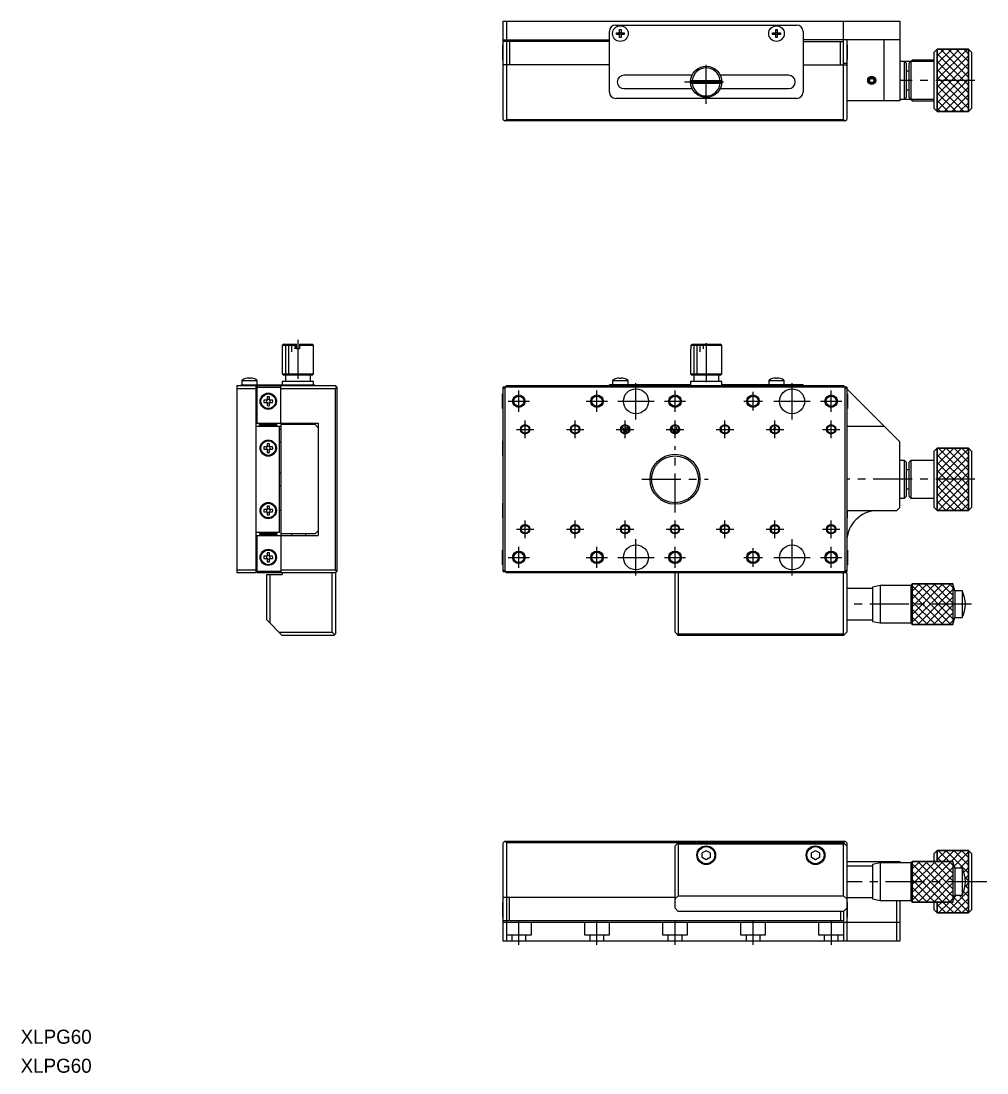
# Model space of a CAD drawing. Extents: x -247 to 376, y 46 to 383.
# Drawn here: x -247.2 to 62.2, y 45.9 to 382.8 of the extents above; entities that cross this region are included whole.
import ezdxf

# ---------------------------------------------------------------- set-up
doc = ezdxf.new("R2010")
doc.units = 0
doc.header["$LTSCALE"] = 10
doc.linetypes.add('CENTER', pattern=[2, 1.25, -0.25, 0.25, -0.25])
doc.linetypes.add('DASHED', pattern=[3.5, 2, -1.5])
doc.layers.get('0').update_dxf_attribs({"linetype": 'CONTINUOUS'})
doc.layers.add('CENTER', color=1, linetype='CENTER')
doc.styles.get("Standard").update_dxf_attribs({"font": 'FGP教科書体NT-M'})

msp = doc.modelspace()

# ---------------------------------------------------------------- linework, layer by layer
at = {"color": 7, "linetype": 'CONTINUOUS'}
for p, q in [((-92.738873, 382.784226), (34.261127, 382.784226)), ((-92.738873, 351.284226), (-92.738873, 382.784226)), ((-91.738873, 382.784226), (-91.738873, 351.284226)), ((-56.738873, 381.484226), (1.261127, 381.484226)), ((16.261127, 351.284226), (16.261127, 382.784226)), ((34.261127, 382.784226), (34.261127, 357.284226)), ((-58.738873, 359.984226), (-58.738873, 379.484226)), ((-56.497462, 379.044226), (-55.498873, 379.044226)), ((-56.497462, 378.524226), (-56.497462, 379.044226)), ((-55.498873, 378.524226), (-56.497462, 378.524226)), ((-55.540248, 378.524226), (-55.540248, 379.044226)), ((-55.498873, 380.042815), (-54.978873, 380.042815)), ((-55.498873, 379.044226), (-55.498873, 380.042815)), ((-55.498873, 379.085601), (-54.978873, 379.085601)), ((-55.498873, 377.525636), (-55.498873, 378.524226)), ((-54.978873, 378.482851), (-55.498873, 378.482851)), ((-54.978873, 377.525636), (-55.498873, 377.525636)), ((-54.978873, 380.042815), (-54.978873, 379.044226)), ((-54.978873, 379.044226), (-53.980283, 379.044226)), ((-54.978873, 378.524226), (-54.978873, 377.525636)), ((-53.980283, 378.524226), (-54.978873, 378.524226)), ((-54.937498, 379.044226), (-54.937498, 378.524226)), ((-53.980283, 379.044226), (-53.980283, 378.524226)), ((-6.497462, 379.044226), (-5.498873, 379.044226)), ((-6.497462, 378.524226), (-6.497462, 379.044226)), ((-5.498873, 378.524226), (-6.497462, 378.524226)), ((-5.540248, 378.524226), (-5.540248, 379.044226)), ((-5.498873, 380.042815), (-4.978873, 380.042815)), ((-5.498873, 379.044226), (-5.498873, 380.042815)), ((-5.498873, 379.085601), (-4.978873, 379.085601)), ((-5.498873, 377.525636), (-5.498873, 378.524226)), ((-4.978873, 378.482851), (-5.498873, 378.482851)), ((-4.978873, 377.525636), (-5.498873, 377.525636)), ((-4.978873, 380.042815), (-4.978873, 379.044226)), ((-4.978873, 379.044226), (-3.980283, 379.044226)), ((-4.978873, 378.524226), (-4.978873, 377.525636)), ((-3.980283, 378.524226), (-4.978873, 378.524226)), ((-4.937498, 379.044226), (-4.937498, 378.524226)), ((-3.980283, 379.044226), (-3.980283, 378.524226)), ((3.261127, 379.484226), (3.261127, 359.984226)), ((-92.938873, 375.134219), (-92.938873, 370.434219)), ((-92.738873, 375.134219), (-92.938873, 375.134219)), ((-92.738873, 376.784226), (-58.738873, 376.784226)), ((-58.738873, 376.284226), (-92.738873, 376.284226)), ((-90.738873, 376.284226), (-90.738873, 368.784226)), ((34.261127, 376.784226), (3.261127, 376.784226)), ((3.261127, 376.284226), (16.261127, 376.284226)), ((15.261127, 368.784226), (15.261127, 376.284226)), ((17.261127, 376.784226), (17.261127, 351.284226)), ((17.461127, 375.134219), (17.261127, 375.134219)), ((17.461127, 370.434219), (17.461127, 375.134219)), ((29.261127, 357.284226), (29.261127, 376.784226)), ((46.261127, 373.784226), (45.261127, 372.784226)), ((45.261127, 354.784226), (45.261127, 372.784226)), ((46.261127, 373.784226), (46.261127, 353.784226)), ((56.261127, 373.784226), (46.261127, 373.784226)), ((56.261127, 353.784226), (56.261127, 373.784226)), ((57.261127, 372.784226), (56.261127, 373.784226)), ((57.261127, 372.784226), (57.261127, 354.784226)), ((-92.938873, 370.434219), (-92.738873, 370.434219)), ((-58.738873, 368.784226), (-92.738873, 368.784226)), ((3.261127, 368.784226), (17.261127, 368.784226)), ((16.261127, 369.284226), (17.261127, 369.284226)), ((17.261127, 370.434219), (17.461127, 370.434219)), ((45.261127, 369.784226), (34.261127, 369.784226)), ((35.761127, 357.784226), (35.761127, 369.784226)), ((36.261127, 369.284226), (35.761127, 369.784226)), ((36.261127, 369.284226), (36.261127, 358.284226)), ((38.26113, 370.284228), (37.261127, 369.284226)), ((37.261127, 358.284226), (37.261127, 369.284226)), ((37.761127, 369.784226), (37.761127, 357.784226)), ((45.261127, 370.284225), (38.261133, 370.284225)), ((38.261133, 370.284225), (38.261133, 369.784226)), ((-32.253017, 365.434226), (-54.088873, 365.434226)), ((-1.388873, 365.434226), (-23.224728, 365.434226)), ((24.510572, 363.784226), (24.88585, 364.434226)), ((24.88585, 364.434226), (25.636405, 364.434226)), ((25.636405, 364.434226), (26.011683, 363.784226)), ((37.261127, 366.784226), (36.261127, 366.784226)), ((-54.088873, 361.134226), (-32.253017, 361.134226)), ((-32.71381, 363.784226), (-22.763935, 363.784226)), ((-22.763935, 362.784226), (-32.71381, 362.784226)), ((-23.224728, 361.134226), (-1.388873, 361.134226)), ((24.88585, 363.134226), (24.510572, 363.784226)), ((25.636405, 363.134226), (24.88585, 363.134226)), ((26.011683, 363.784226), (25.636405, 363.134226)), ((36.261127, 360.784226), (37.261127, 360.784226)), ((1.261127, 357.984226), (-56.738873, 357.984226)), ((34.261127, 357.284226), (17.261127, 357.284226)), ((34.261127, 357.784226), (45.261127, 357.784226)), ((35.761127, 357.784226), (36.261127, 358.284226)), ((37.261127, 358.284226), (38.261129, 357.284224)), ((38.261133, 357.784226), (38.261133, 357.284227)), ((38.261133, 357.284227), (45.261127, 357.284227)), ((45.261127, 354.784226), (46.261127, 353.784226)), ((46.261127, 353.784226), (56.261127, 353.784226)), ((56.261127, 353.784226), (57.261127, 354.784226)), ((-92.738873, 351.284226), (-92.238873, 350.784226)), ((-92.238873, 350.784226), (-91.738873, 351.284226)), ((16.761127, 350.784226), (-92.238873, 350.784226)), ((-91.738873, 351.284226), (16.261127, 351.284226)), ((16.261127, 351.284226), (16.761127, 350.784226)), ((16.761127, 350.784226), (17.261127, 351.284226)), ((-163.001193, 279.329742), (-163.501193, 278.829742)), ((-159.001193, 278.829742), (-163.501193, 278.829742)), ((-163.501193, 278.829742), (-163.501193, 269.829742)), ((-163.001193, 279.329742), (-159.001193, 279.329742)), ((-159.001193, 277.829742), (-159.001193, 279.329742)), ((-158.001193, 277.829742), (-159.001193, 277.829742)), ((-158.001193, 279.329742), (-154.001193, 279.329742)), ((-158.001193, 279.329742), (-158.001193, 277.829742)), ((-153.501193, 278.829742), (-158.001193, 278.829742)), ((-153.501193, 278.829742), (-154.001193, 279.329742)), ((-153.501193, 269.829742), (-153.501193, 278.829742)), ((-32.71381, 277.829742), (-32.738873, 277.829742)), ((-32.738873, 277.829742), (-32.738873, 269.829742)), ((-32.211009, 279.329742), (-32.71381, 278.829742)), ((-32.71381, 278.829742), (-32.71381, 277.829742)), ((-22.763935, 278.829742), (-32.71381, 278.829742)), ((-32.211009, 279.329742), (-23.266737, 279.329742)), ((-22.763935, 278.829742), (-23.266737, 279.329742)), ((-22.763935, 277.829742), (-22.763935, 278.829742)), ((-22.738873, 277.829742), (-22.763935, 277.829742)), ((-22.738873, 269.829742), (-22.738873, 277.829742)), ((-163.501193, 269.829742), (-153.501193, 269.829742)), ((-163.501193, 269.829742), (-163.001193, 269.329742)), ((-154.001193, 269.329742), (-153.501193, 269.829742)), ((-32.738873, 269.829742), (-22.738873, 269.829742)), ((-32.738873, 269.829742), (-32.238873, 269.329742)), ((-23.238873, 269.329742), (-22.738873, 269.829742)), ((-176.701193, 266.029742), (-176.701193, 266.329742)), ((-176.701193, 266.329742), (-153.201193, 266.329742)), ((-176.501193, 267.7214), (-176.501193, 266.329742)), ((-176.501193, 267.7214), (-171.501193, 267.7214)), ((-175.259782, 268.292323), (-175.263126, 268.299178)), ((-174.261193, 268.292323), (-174.261193, 268.464695)), ((-173.741193, 268.292323), (-174.261193, 268.292323)), ((-173.741193, 268.464695), (-173.741193, 268.292323)), ((-172.73926, 268.299178), (-172.742603, 268.292323)), ((-171.501193, 266.329742), (-171.501193, 267.7214)), ((-163.501193, 267.329742), (-163.501193, 266.329742)), ((-153.501193, 267.329742), (-163.501193, 267.329742)), ((-154.001193, 269.329742), (-163.001193, 269.329742)), ((-162.501193, 269.329742), (-162.501193, 267.329742)), ((-154.501193, 267.329742), (-154.501193, 269.329742)), ((-153.501193, 266.329742), (-153.501193, 267.329742)), ((-153.201193, 266.329742), (-153.201193, 266.029742)), ((-58.738873, 266.029742), (-58.738873, 266.329742)), ((-32.738873, 266.329742), (-58.738873, 266.329742)), ((-57.738873, 267.7214), (-52.738873, 267.7214)), ((-57.738873, 267.7214), (-57.738873, 266.329742)), ((-56.497462, 268.292323), (-56.500806, 268.299178)), ((-55.498873, 268.292323), (-55.498873, 268.464695)), ((-54.978873, 268.292323), (-55.498873, 268.292323)), ((-54.978873, 268.464695), (-54.978873, 268.292323)), ((-53.97694, 268.299178), (-53.980283, 268.292323)), ((-52.738873, 266.329742), (-52.738873, 267.7214)), ((-22.738873, 267.329742), (-32.738873, 267.329742)), ((-32.738873, 267.329742), (-32.738873, 266.329742)), ((-23.238873, 269.329742), (-32.238873, 269.329742)), ((-31.738873, 269.329742), (-31.738873, 267.329742)), ((-23.738873, 267.329742), (-23.738873, 269.329742)), ((-22.738873, 266.329742), (-22.738873, 267.329742)), ((3.261127, 266.329742), (-22.738873, 266.329742)), ((-7.738873, 267.7214), (-2.738873, 267.7214)), ((-7.738873, 267.7214), (-7.738873, 266.329742)), ((-6.497462, 268.292323), (-6.500806, 268.299178)), ((-5.498873, 268.292323), (-5.498873, 268.464695)), ((-4.978873, 268.292323), (-5.498873, 268.292323)), ((-4.978873, 268.464695), (-4.978873, 268.292323)), ((-3.97694, 268.299178), (-3.980283, 268.292323)), ((-2.738873, 266.329742), (-2.738873, 267.7214)), ((3.261127, 266.329742), (3.261127, 266.029742)), ((-178.001193, 206.029742), (-178.001193, 266.029742)), ((-178.001193, 266.029742), (-146.501193, 266.029742)), ((-172.001193, 265.029742), (-178.001193, 265.029742)), ((-172.001193, 266.029742), (-172.001193, 206.029742)), ((-172.001193, 265.529742), (-164.001193, 265.529742)), ((-171.501193, 254.029742), (-171.501193, 266.029742)), ((-164.001193, 254.029742), (-164.001193, 266.029742)), ((-146.501193, 265.029742), (-164.001193, 265.029742)), ((-146.001193, 265.529742), (-146.501193, 266.029742)), ((-146.501193, 265.029742), (-146.001193, 265.529742)), ((-146.501193, 207.029742), (-146.501193, 265.029742)), ((-146.001193, 265.529742), (-146.001193, 206.529742)), ((-92.738873, 263.379742), (-92.938873, 263.379742)), ((-92.938873, 258.679742), (-92.938873, 263.379742)), ((-92.738873, 265.029742), (-91.738873, 266.029742)), ((-92.738873, 206.529742), (-92.738873, 265.529742)), ((17.261127, 265.529742), (-92.738873, 265.529742)), ((-92.238873, 265.529742), (-92.238873, 206.529742)), ((-91.738873, 266.029742), (16.261127, 266.029742)), ((34.261127, 248.029742), (16.261127, 266.029742)), ((16.761127, 206.529742), (16.761127, 265.529742)), ((17.261127, 265.529742), (17.261127, 206.529742)), ((17.461127, 263.379742), (17.261127, 263.379742)), ((17.461127, 263.379742), (17.461127, 258.679742)), ((-168.371186, 261.399742), (-169.403184, 261.399742)), ((-169.403184, 260.659742), (-168.371186, 260.659742)), ((-168.371186, 262.431741), (-168.371186, 261.399742)), ((-168.371186, 260.659742), (-168.371186, 259.627744)), ((-167.631186, 261.399742), (-167.631186, 262.431741)), ((-166.599187, 261.399742), (-167.631186, 261.399742)), ((-167.631186, 260.659742), (-166.599187, 260.659742)), ((-167.631186, 259.627744), (-167.631186, 260.659742)), ((-92.938873, 258.679742), (-92.738873, 258.679742)), ((17.261127, 258.679742), (17.461127, 258.679742)), ((-172.001193, 254.029742), (-152.001193, 254.029742)), ((-172.001193, 253.029742), (-164.001193, 253.029742)), ((-170.801193, 253.379742), (-170.801193, 253.679742)), ((-170.801193, 253.679742), (-165.201193, 253.679742)), ((-170.801193, 253.379742), (-165.201193, 253.379742)), ((-168.915406, 254.029742), (-169.23863, 253.706519)), ((-169.23863, 253.352966), (-168.915406, 253.029742)), ((-169.194696, 253.379742), (-168.844696, 253.029742)), ((-166.80769, 253.679742), (-167.15769, 254.029742)), ((-166.763756, 253.706519), (-167.086979, 254.029742)), ((-167.086979, 253.029742), (-166.763756, 253.352966)), ((-165.201193, 253.379742), (-165.201193, 253.679742)), ((-164.501193, 253.029742), (-164.501193, 219.029742)), ((-153.001193, 253.529742), (-164.001193, 253.529742)), ((-164.001193, 253.529742), (-164.001193, 206.029742)), ((-152.001193, 252.529742), (-153.001193, 253.529742)), ((-152.001193, 254.029742), (-152.001193, 218.029742)), ((17.261127, 253.029742), (29.261127, 253.029742)), ((-164.001193, 252.029742), (-164.501193, 252.029742)), ((-54.980718, 252.0908), (-54.988178, 252.056898)), ((-54.949265, 252.213782), (-54.980718, 252.0908)), ((-54.904193, 252.333939), (-54.949265, 252.213782)), ((-54.846087, 252.431921), (-54.904193, 252.333939)), ((-54.755986, 252.523054), (-54.846087, 252.431921)), ((-54.658534, 252.571986), (-54.755986, 252.523054)), ((-54.549395, 252.578941), (-54.658534, 252.571986)), ((-54.44831, 252.54538), (-54.549395, 252.578941)), ((-54.365985, 252.4868), (-54.44831, 252.54538)), ((-54.30209, 252.40794), (-54.365985, 252.4868)), ((-54.24792, 252.295819), (-54.30209, 252.40794)), ((-53.53682, 252.421953), (-53.585117, 252.329969)), ((-53.465151, 252.504575), (-53.53682, 252.421953)), ((-53.375046, 252.561482), (-53.465151, 252.504575)), ((-53.447565, 252.034533), (-53.295788, 250.861329)), ((-53.270323, 252.582668), (-53.375046, 252.561482)), ((-53.171225, 252.564253), (-53.270323, 252.582668)), ((-53.071899, 252.509291), (-53.171225, 252.564253)), ((-53.000981, 252.435989), (-53.071899, 252.509291)), ((-52.944516, 252.335632), (-53.000981, 252.435989)), ((-38.909997, 252.020968), (-38.847583, 251.453296)), ((-38.781921, 252.581166), (-38.874187, 252.552527)), ((-38.66431, 252.568306), (-38.781921, 252.581166)), ((-38.566987, 252.517956), (-38.66431, 252.568306)), ((-38.478319, 252.428322), (-38.566987, 252.517956)), ((-38.426411, 252.340186), (-38.478319, 252.428322)), ((-37.709648, 252.397545), (-37.771234, 252.270027)), ((-37.641614, 252.483557), (-37.709648, 252.397545)), ((-37.544661, 252.55408), (-37.641614, 252.483557)), ((-37.60081, 252.045853), (-37.455262, 250.812856)), ((-37.427923, 252.581965), (-37.544661, 252.55408)), ((-37.324826, 252.562113), (-37.427923, 252.581965)), ((-37.235201, 252.511872), (-37.324826, 252.562113)), ((-37.162377, 252.437473), (-37.235201, 252.511872)), ((-37.106146, 252.339038), (-37.162377, 252.437473)), ((-6.056862, 252.287587), (-6.057334, 252.276597)), ((-6.057334, 252.276597), (-6.057319, 252.265736)), ((-6.057319, 252.265736), (-6.056821, 252.255016)), ((-6.0559, 252.29869), (-6.056862, 252.287587)), ((-6.056821, 252.255016), (-6.055846, 252.24445)), ((-6.054445, 252.309893), (-6.0559, 252.29869)), ((-6.052495, 252.321179), (-6.054445, 252.309893)), ((-6.050047, 252.332533), (-6.052495, 252.321179)), ((-6.04664, 252.345569), (-6.050047, 252.332533)), ((-6.04258, 252.358642), (-6.04664, 252.345569)), ((-6.037869, 252.371723), (-6.04258, 252.358642)), ((-6.032508, 252.384781), (-6.037869, 252.371723)), ((-6.026499, 252.397782), (-6.032508, 252.384781)), ((-6.019846, 252.410694), (-6.026499, 252.397782)), ((-6.012554, 252.423478), (-6.019846, 252.410694)), ((-6.004628, 252.436096), (-6.012554, 252.423478)), ((-5.996077, 252.448508), (-6.004628, 252.436096)), ((-5.986908, 252.460672), (-5.996077, 252.448508)), ((-5.977132, 252.472544), (-5.986908, 252.460672)), ((-5.96676, 252.484075), (-5.977132, 252.472544)), ((-5.955806, 252.495219), (-5.96676, 252.484075)), ((-5.944283, 252.505923), (-5.955806, 252.495219)), ((-5.933746, 252.514888), (-5.944283, 252.505923)), ((-5.922799, 252.523439), (-5.933746, 252.514888)), ((-5.911452, 252.531537), (-5.922799, 252.523439)), ((-5.899719, 252.539143), (-5.911452, 252.531537)), ((-5.887616, 252.546216), (-5.899719, 252.539143)), ((-5.875157, 252.552713), (-5.887616, 252.546216)), ((-5.862359, 252.55859), (-5.875157, 252.552713)), ((-5.84924, 252.5638), (-5.862359, 252.55859)), ((-5.838525, 252.567457), (-5.84924, 252.5638)), ((-5.827626, 252.570633), (-5.838525, 252.567457)), ((-5.816554, 252.573302), (-5.827626, 252.570633)), ((-5.80532, 252.575438), (-5.816554, 252.573302)), ((-5.793934, 252.577014), (-5.80532, 252.575438)), ((-5.782409, 252.578009), (-5.793934, 252.577014)), ((-5.770761, 252.578421), (-5.782409, 252.578009)), ((-5.759008, 252.578255), (-5.770761, 252.578421)), ((-5.747165, 252.577514), (-5.759008, 252.578255)), ((-5.735251, 252.576202), (-5.747165, 252.577514)), ((-5.723286, 252.574324), (-5.735251, 252.576202)), ((-5.711287, 252.571885), (-5.723286, 252.574324)), ((-5.699275, 252.568892), (-5.711287, 252.571885)), ((-5.687272, 252.565349), (-5.699275, 252.568892)), ((-5.675297, 252.561264), (-5.687272, 252.565349)), ((-5.660404, 252.555406), (-5.675297, 252.561264)), ((-5.645635, 252.548727), (-5.660404, 252.555406)), ((-5.631037, 252.541243), (-5.645635, 252.548727)), ((-5.616659, 252.532972), (-5.631037, 252.541243)), ((-5.604228, 252.525058), (-5.616659, 252.532972)), ((-5.59204, 252.516561), (-5.604228, 252.525058)), ((-5.580133, 252.507499), (-5.59204, 252.516561)), ((-5.568544, 252.497885), (-5.580133, 252.507499)), ((-5.557111, 252.487546), (-5.568544, 252.497885)), ((-5.546089, 252.47667), (-5.557111, 252.487546)), ((-5.535523, 252.465277), (-5.546089, 252.47667)), ((-5.525458, 252.453385), (-5.535523, 252.465277)), ((-5.515938, 252.441017), (-5.525458, 252.453385)), ((-5.507939, 252.429588), (-5.515938, 252.441017)), ((-5.500448, 252.417812), (-5.507939, 252.429588)), ((-5.4935, 252.405706), (-5.500448, 252.417812)), ((-5.487132, 252.393288), (-5.4935, 252.405706)), ((-5.481381, 252.380576), (-5.487132, 252.393288)), ((-5.477088, 252.369771), (-5.481381, 252.380576)), ((-5.473272, 252.358786), (-5.477088, 252.369771)), ((-5.469958, 252.347632), (-5.473272, 252.358786)), ((-5.467168, 252.336322), (-5.469958, 252.347632)), ((-5.464926, 252.324867), (-5.467168, 252.336322)), ((-5.463257, 252.313281), (-5.464926, 252.324867)), ((-168.371197, 246.399737), (-169.403196, 246.399737)), ((-168.371197, 247.431736), (-168.371197, 246.399737)), ((-167.631197, 246.399737), (-167.631197, 247.431736)), ((-166.599199, 246.399737), (-167.631197, 246.399737)), ((-164.501193, 248.029742), (-164.001193, 248.029742)), ((-92.938873, 248.379737), (-92.938873, 243.679737)), ((-92.738873, 248.379737), (-92.938873, 248.379737)), ((34.261127, 227.029742), (34.261127, 248.029742)), ((46.261127, 246.029742), (45.261127, 245.029742)), ((46.261127, 246.029742), (46.261127, 226.029742)), ((56.261127, 246.029742), (46.261127, 246.029742)), ((57.261127, 245.029742), (56.261127, 246.029742)), ((56.261127, 226.029742), (56.261127, 246.029742)), ((-169.403196, 245.659737), (-168.371197, 245.659737)), ((-168.371197, 245.659737), (-168.371197, 244.627739)), ((-167.631197, 244.627739), (-167.631197, 245.659737)), ((-167.631197, 245.659737), (-166.599199, 245.659737)), ((-92.938873, 243.679737), (-92.738873, 243.679737)), ((45.261127, 227.029742), (45.261127, 245.029742)), ((57.261127, 245.029742), (57.261127, 227.029742)), ((35.761127, 242.029742), (34.261127, 242.029742)), ((36.261127, 241.529742), (35.761127, 242.029742)), ((35.761127, 230.029742), (35.761127, 242.029742)), ((36.261127, 241.529742), (36.261127, 230.529742)), ((37.761127, 242.029742), (37.261127, 241.529742)), ((37.261127, 230.529742), (37.261127, 241.529742)), ((37.761127, 242.029742), (37.761127, 230.029742)), ((45.261127, 242.029742), (37.761127, 242.029742)), ((-164.001193, 238.029742), (-164.501193, 238.029742)), ((37.261127, 239.029742), (36.261127, 239.029742)), ((-164.501193, 234.029742), (-164.001193, 234.029742)), ((36.261127, 233.029742), (37.261127, 233.029742)), ((34.261127, 230.029742), (35.761127, 230.029742)), ((35.761127, 230.029742), (36.261127, 230.529742)), ((37.261127, 230.529742), (37.761127, 230.029742)), ((37.761127, 230.029742), (45.261127, 230.029742)), ((-168.371197, 226.399737), (-169.403196, 226.399737)), ((-168.371197, 227.431736), (-168.371197, 226.399737)), ((-167.631197, 226.399737), (-167.631197, 227.431736)), ((-166.599199, 226.399737), (-167.631197, 226.399737)), ((-164.001193, 226.029742), (-164.501193, 226.029742)), ((-92.938873, 228.379737), (-92.938873, 223.679737)), ((-92.738873, 228.379737), (-92.938873, 228.379737)), ((17.261127, 226.029742), (33.261127, 226.029742)), ((17.461127, 223.679747), (17.461127, 226.029742)), ((33.261127, 226.029742), (34.261127, 227.029742)), ((45.261127, 227.029742), (46.261127, 226.029742)), ((46.261127, 226.029742), (56.261127, 226.029742)), ((56.261127, 226.029742), (57.261127, 227.029742)), ((-169.403196, 225.659737), (-168.371197, 225.659737)), ((-168.371197, 225.659737), (-168.371197, 224.627739)), ((-167.631197, 224.627739), (-167.631197, 225.659737)), ((-167.631197, 225.659737), (-166.599199, 225.659737)), ((-92.938873, 223.679737), (-92.738873, 223.679737)), ((17.261127, 223.679747), (17.461127, 223.679747)), ((-164.501193, 219.029742), (-172.001193, 219.029742)), ((-168.915406, 219.029742), (-169.23863, 218.706519)), ((-169.194696, 218.679742), (-168.844696, 219.029742)), ((-166.763756, 218.706519), (-167.086979, 219.029742)), ((-153.001193, 218.529742), (-152.001193, 219.529742)), ((-172.001193, 218.029742), (-152.001193, 218.029742)), ((-171.501193, 206.029742), (-171.501193, 218.029742)), ((-170.801193, 218.679742), (-170.801193, 218.379742)), ((-170.801193, 218.679742), (-165.201193, 218.679742)), ((-170.801193, 218.379742), (-165.201193, 218.379742)), ((-169.23863, 218.352966), (-168.915406, 218.029742)), ((-166.80769, 218.379742), (-167.15769, 218.029742)), ((-167.086979, 218.029742), (-166.763756, 218.352966)), ((-165.201193, 218.679742), (-165.201193, 218.379742)), ((-153.001193, 218.529742), (-164.001193, 218.529742)), ((-160.501193, 218.529742), (-160.501193, 218.029742)), ((-156.001193, 218.029742), (-156.001193, 218.529742)), ((-168.371186, 212.431741), (-168.371186, 211.399742)), ((-167.631186, 211.399742), (-167.631186, 212.431741)), ((-92.738873, 213.379742), (-92.938873, 213.379742)), ((-92.938873, 208.679742), (-92.938873, 213.379742)), ((17.461127, 213.379742), (17.261127, 213.379742)), ((17.461127, 213.379742), (17.461127, 208.679742)), ((-168.371186, 211.399742), (-169.403184, 211.399742)), ((-169.403184, 210.659742), (-168.371186, 210.659742)), ((-168.371186, 210.659742), (-168.371186, 209.627744)), ((-166.599187, 211.399742), (-167.631186, 211.399742)), ((-167.631186, 210.659742), (-166.599187, 210.659742)), ((-167.631186, 209.627744), (-167.631186, 210.659742)), ((-178.001193, 207.029742), (-172.001193, 207.029742)), ((-172.001193, 206.029742), (-178.001193, 206.029742)), ((-164.001193, 206.529742), (-172.001193, 206.529742)), ((-146.501193, 206.029742), (-171.501193, 206.029742)), ((-168.501193, 191.029742), (-168.501193, 205.529742)), ((-168.501193, 205.529742), (-163.501193, 205.529742)), ((-167.501193, 205.529742), (-167.501193, 190.029742)), ((-164.001193, 207.029742), (-146.501193, 207.029742)), ((-163.501193, 206.029742), (-163.501193, 205.529742)), ((-147.501193, 187.029742), (-147.501193, 206.029742)), ((-146.001193, 206.529742), (-146.501193, 207.029742)), ((-146.501193, 206.029742), (-146.001193, 206.529742)), ((-146.501193, 206.029742), (-146.501193, 186.529742)), ((-92.938873, 208.679742), (-92.738873, 208.679742)), ((-91.738873, 206.029742), (-92.738873, 207.029742)), ((-92.738873, 206.529742), (17.261127, 206.529742)), ((17.261127, 206.029742), (-91.738873, 206.029742)), ((-37.738873, 187.029742), (-37.738873, 206.029742)), ((-36.738873, 206.029742), (-36.738873, 186.529742)), ((17.261127, 207.029742), (16.261127, 206.029742)), ((16.261127, 186.529742), (16.261127, 206.029742)), ((17.261127, 208.679742), (17.461127, 208.679742)), ((17.261127, 206.029742), (17.261127, 187.029742)), ((38.261133, 202.529741), (37.761131, 202.029738)), ((38.261133, 202.529741), (38.261133, 189.529743)), ((51.261134, 202.529741), (38.261133, 202.529741)), ((51.261134, 202.529741), (51.261134, 189.529743)), ((51.850622, 200.329742), (51.261134, 202.529741)), ((25.511127, 201.029742), (17.261127, 201.029742)), ((28.011126, 202.029738), (25.511127, 201.529739)), ((25.511127, 201.529739), (25.511127, 190.529745)), ((28.011126, 202.029738), (28.011126, 190.029746)), ((37.761131, 202.029738), (28.011126, 202.029738)), ((37.761131, 202.029738), (37.761131, 190.029746)), ((51.850622, 200.329742), (51.850622, 191.729742)), ((54.261133, 200.329742), (51.850622, 200.329742)), ((54.261133, 200.329742), (54.261133, 191.729742)), ((-168.501193, 191.029742), (-163.501193, 186.029742)), ((17.261127, 191.029742), (25.511127, 191.029742)), ((25.511127, 190.529745), (28.011126, 190.029746)), ((28.011126, 190.029746), (37.761131, 190.029746)), ((37.761131, 190.029746), (38.261133, 189.529743)), ((38.261133, 189.529743), (51.261134, 189.529743)), ((51.261134, 189.529743), (51.850622, 191.729742)), ((51.850622, 191.729742), (54.261133, 191.729742)), ((-164.501193, 187.029742), (-147.501193, 187.029742)), ((-147.001193, 186.029742), (-163.501193, 186.029742)), ((-147.501193, 187.029742), (-146.751193, 186.279742)), ((-147.001193, 186.029742), (-146.501193, 186.529742)), ((-37.738873, 187.029742), (-36.738873, 186.029742)), ((-36.988873, 186.279742), (-36.738873, 186.529742)), ((-36.738873, 186.529742), (16.261127, 186.529742)), ((16.261127, 186.029742), (-36.738873, 186.029742)), ((16.261127, 186.029742), (17.261127, 187.029742)), ((16.261127, 186.529742), (16.511127, 186.279742)), ((-92.238873, 120.162945), (-92.738873, 119.662945)), ((-92.738873, 88.162945), (-92.738873, 119.662945)), ((-91.738873, 119.662945), (-92.238873, 120.162945)), ((-92.238873, 120.162945), (16.761127, 120.162945)), ((-91.738873, 119.662945), (-91.738873, 88.162945)), ((16.261127, 119.662945), (-91.738873, 119.662945)), ((-37.738873, 118.662945), (-36.738873, 119.662945)), ((-37.738873, 98.662945), (-37.738873, 118.662945)), ((-36.988873, 119.412945), (-36.738873, 119.162945)), ((16.261127, 119.162945), (-36.738873, 119.162945)), ((-36.738873, 119.162945), (-36.738873, 102.662945)), ((16.761127, 120.162945), (16.261127, 119.662945)), ((16.261127, 119.662945), (17.261127, 118.662945)), ((16.261127, 119.162945), (16.511127, 119.412945)), ((16.261127, 102.662945), (16.261127, 119.162945)), ((17.261127, 119.662945), (16.761127, 120.162945)), ((17.261127, 119.662945), (17.261127, 88.162945)), ((-27.738873, 117.106321), (-28.988873, 116.384633)), ((-28.988873, 114.941258), (-28.988873, 116.384633)), ((-27.738873, 114.21957), (-28.988873, 114.941258)), ((-26.488873, 116.384633), (-27.738873, 117.106321)), ((-26.488873, 114.941258), (-27.738873, 114.21957)), ((-26.488873, 116.384633), (-26.488873, 114.941258)), ((7.261127, 117.106321), (6.011127, 116.384633)), ((6.011127, 114.941258), (6.011127, 116.384633)), ((7.261127, 114.21957), (6.011127, 114.941258)), ((8.511127, 116.384633), (7.261127, 117.106321)), ((8.511127, 114.941258), (7.261127, 114.21957)), ((8.511127, 116.384633), (8.511127, 114.941258)), ((46.261127, 117.162945), (45.261127, 116.162945)), ((45.261127, 113.662944), (45.261127, 116.162945)), ((46.261127, 117.162945), (46.261127, 113.662944)), ((56.261127, 117.162945), (46.261127, 117.162945)), ((56.261127, 97.162945), (56.261127, 117.162945)), ((57.261127, 116.162945), (56.261127, 117.162945)), ((57.261127, 116.162945), (57.261127, 98.162945)), ((17.261127, 113.662945), (34.261127, 113.662945)), ((25.511127, 112.162945), (17.261127, 112.162945)), ((28.011126, 113.162941), (25.511127, 112.662942)), ((25.511127, 112.662942), (25.511127, 101.662948)), ((28.011126, 113.162941), (28.011126, 101.162949)), ((37.761131, 113.162941), (28.011126, 113.162941)), ((33.261127, 113.162941), (33.261127, 113.662945)), ((34.261127, 113.662945), (34.261127, 113.162945)), ((38.261133, 113.662944), (37.761131, 113.162941)), ((37.761131, 113.162941), (37.761131, 101.162949)), ((38.261133, 113.662944), (38.261133, 100.662946)), ((51.261134, 113.662944), (38.261133, 113.662944)), ((51.261134, 113.662944), (51.261134, 100.662946)), ((51.850622, 111.462945), (51.261134, 113.662944)), ((51.850622, 111.462945), (51.850622, 102.862945)), ((54.261133, 111.462945), (51.850622, 111.462945)), ((54.261133, 111.462945), (54.261133, 102.862945)), ((-37.738873, 102.162945), (-92.738873, 102.162945)), ((-90.738873, 94.662945), (-90.738873, 102.162945)), ((-36.738873, 102.662945), (-37.738873, 101.662945)), ((-36.738873, 102.662945), (16.261127, 102.662945)), ((17.261127, 101.662945), (16.261127, 102.662945)), ((17.261127, 102.162945), (25.511127, 102.162945)), ((25.511127, 101.662948), (28.011126, 101.162949)), ((28.011126, 101.162949), (37.761131, 101.162949)), ((33.261127, 88.162945), (33.261127, 101.162949)), ((34.261127, 101.162945), (34.261127, 88.162945)), ((37.761131, 101.162949), (38.261133, 100.662946)), ((51.261134, 100.662946), (51.850622, 102.862945)), ((51.850622, 102.862945), (54.261133, 102.862945)), ((-92.938873, 100.512953), (-92.938873, 95.812953)), ((-92.738873, 100.512953), (-92.938873, 100.512953)), ((-36.738873, 97.662945), (-37.738873, 98.662945)), ((17.261127, 98.662945), (16.261127, 97.662945)), ((17.461127, 100.512953), (17.261127, 100.512953)), ((17.461127, 95.812953), (17.461127, 100.512953)), ((38.261133, 100.662946), (51.261134, 100.662946)), ((45.261127, 98.162945), (45.261127, 100.662946)), ((45.261127, 98.162945), (46.261127, 97.162945)), ((46.261127, 100.662946), (46.261127, 97.162945)), ((56.261127, 97.162945), (57.261127, 98.162945)), ((-92.938873, 95.812941), (-92.738873, 95.812941)), ((16.261127, 94.662945), (-92.738873, 94.662945)), ((16.261127, 97.662945), (-36.738873, 97.662945)), ((15.261127, 97.662945), (15.261127, 94.662945)), ((16.261127, 97.662945), (16.261127, 88.162945)), ((17.261127, 95.812941), (17.461127, 95.812941)), ((46.261127, 97.162945), (56.261127, 97.162945)), ((-92.738873, 94.162945), (34.261127, 94.162945)), ((34.261127, 88.162945), (-92.738873, 88.162945))]:
    msp.add_line(p, q, dxfattribs=at)
at = {"color": 3, "linetype": 'CONTINUOUS'}
for p, q in [((46.261127, 371.638029), (48.407325, 373.784226)), ((46.261127, 369.138029), (50.907325, 373.784226)), ((46.261127, 366.638029), (53.407325, 373.784226)), ((46.261127, 364.138029), (55.907325, 373.784226)), ((46.261127, 353.784226), (46.261127, 373.784226)), ((46.261127, 373.784226), (56.261127, 373.784226)), ((46.261127, 372.293519), (56.261127, 362.293519)), ((46.261127, 361.638029), (56.261127, 371.638029)), ((47.270421, 373.784226), (56.261127, 364.793519)), ((49.770421, 373.784226), (56.261127, 367.293519)), ((52.270421, 373.784226), (56.261127, 369.793519)), ((54.770421, 373.784226), (56.261127, 372.293519)), ((56.261127, 373.784226), (56.261127, 353.784226)), ((46.261127, 369.793519), (56.261127, 359.793519)), ((46.261127, 359.138029), (56.261127, 369.138029)), ((46.261127, 367.293519), (56.261127, 357.293519)), ((46.261127, 356.638029), (56.261127, 366.638029)), ((46.261127, 364.793519), (56.261127, 354.793519)), ((46.261127, 354.138029), (56.261127, 364.138029)), ((46.261127, 362.293519), (54.770421, 353.784226)), ((48.407325, 353.784226), (56.261127, 361.638029)), ((46.261127, 359.793519), (52.270421, 353.784226)), ((46.261127, 357.293519), (49.770421, 353.784226)), ((50.907325, 353.784226), (56.261127, 359.138029)), ((46.261127, 354.793519), (47.270421, 353.784226)), ((56.261127, 353.784226), (46.261127, 353.784226)), ((53.407325, 353.784226), (56.261127, 356.638029)), ((55.907325, 353.784226), (56.261127, 354.138029)), ((-162.501193, 278.829742), (-162.501193, 269.829742)), ((-161.501193, 278.829742), (-161.501193, 269.829742)), ((-160.501193, 278.829742), (-160.501193, 276.829742)), ((-159.501193, 278.829742), (-159.501193, 277.829742)), ((-31.738873, 278.829742), (-31.738873, 269.829742)), ((-30.738873, 278.829742), (-30.738873, 269.829742)), ((-29.738873, 278.829742), (-29.738873, 276.829742)), ((-28.738873, 278.829742), (-28.738873, 277.829742)), ((46.261127, 245.742512), (46.548357, 246.029742)), ((46.261127, 243.242512), (49.048357, 246.029742)), ((46.261127, 240.742512), (51.548357, 246.029742)), ((46.261127, 238.242512), (54.048357, 246.029742)), ((46.261127, 226.029742), (46.261127, 246.029742)), ((46.261127, 246.029742), (56.261127, 246.029742)), ((46.629388, 246.029742), (56.261127, 236.398003)), ((49.129388, 246.029742), (56.261127, 238.898003)), ((51.629388, 246.029742), (56.261127, 241.398003)), ((54.129388, 246.029742), (56.261127, 243.898003)), ((56.261127, 246.029742), (56.261127, 226.029742)), ((46.261127, 235.742512), (56.261127, 245.742512)), ((46.261127, 243.898003), (56.261127, 233.898003)), ((46.261127, 233.242512), (56.261127, 243.242512)), ((46.261127, 241.398003), (56.261127, 231.398003)), ((46.261127, 230.742512), (56.261127, 240.742512)), ((46.261127, 238.898003), (56.261127, 228.898003)), ((46.261127, 228.242512), (56.261127, 238.242512)), ((46.261127, 236.398003), (56.261127, 226.398003)), ((46.261127, 233.898003), (54.129388, 226.029742)), ((46.548357, 226.029742), (56.261127, 235.742512)), ((49.048357, 226.029742), (56.261127, 233.242512)), ((46.261127, 231.398003), (51.629388, 226.029742)), ((51.548357, 226.029742), (56.261127, 230.742512)), ((46.261127, 228.898003), (49.129388, 226.029742)), ((46.261127, 226.398003), (46.629388, 226.029742)), ((56.261127, 226.029742), (46.261127, 226.029742)), ((54.048357, 226.029742), (56.261127, 228.242512)), ((38.261133, 200.242518), (40.548356, 202.529741)), ((38.261133, 197.742518), (43.048356, 202.529741)), ((38.261133, 195.242518), (45.548356, 202.529741)), ((38.261133, 192.742518), (48.048356, 202.529741)), ((38.261133, 190.242518), (50.548356, 202.529741)), ((38.261133, 189.529743), (38.261133, 202.529741)), ((38.261133, 202.529741), (51.261134, 202.529741)), ((40.129389, 202.529741), (51.261134, 191.397996)), ((42.629389, 202.529741), (51.261134, 193.897996)), ((45.129389, 202.529741), (51.261134, 196.397996)), ((47.629389, 202.529741), (51.261134, 198.897996)), ((50.129389, 202.529741), (51.261134, 201.397996)), ((51.261134, 202.529741), (51.261134, 189.529743)), ((38.261133, 201.897997), (50.629387, 189.529743)), ((38.261133, 199.397997), (48.129387, 189.529743)), ((40.048358, 189.529743), (51.261134, 200.742519)), ((38.261133, 196.897997), (45.629387, 189.529743)), ((42.548358, 189.529743), (51.261134, 198.242519)), ((45.048358, 189.529743), (51.261134, 195.742519)), ((38.261133, 194.397997), (43.129387, 189.529743)), ((47.548358, 189.529743), (51.261134, 193.242519)), ((38.261133, 191.897997), (40.629387, 189.529743)), ((51.261134, 189.529743), (38.261133, 189.529743)), ((50.048358, 189.529743), (51.261134, 190.742519)), ((46.261127, 116.759309), (46.664763, 117.162945)), ((46.261127, 114.259309), (49.164763, 117.162945)), ((46.261127, 113.662944), (46.261127, 117.162945)), ((46.261127, 117.162945), (56.261127, 117.162945)), ((46.261127, 114.9148), (47.512983, 113.662944)), ((46.512982, 117.162945), (50.012983, 113.662944)), ((48.164762, 113.662944), (51.664763, 117.162945)), ((49.012982, 117.162945), (56.261127, 109.9148)), ((50.664762, 113.662944), (54.164763, 117.162945)), ((51.512982, 117.162945), (56.261127, 112.4148)), ((51.663418, 112.1616), (56.261127, 116.759309)), ((54.012982, 117.162945), (56.261127, 114.9148)), ((56.261127, 117.162945), (56.261127, 97.162945)), ((38.261133, 111.259315), (40.664762, 113.662944)), ((38.261133, 108.759315), (43.164762, 113.662944)), ((38.261133, 106.259315), (45.664762, 113.662944)), ((38.261133, 103.759315), (48.164762, 113.662944)), ((38.261133, 101.259315), (50.664762, 113.662944)), ((38.261133, 100.662946), (38.261133, 113.662944)), ((38.261133, 113.662944), (51.261134, 113.662944)), ((38.261133, 112.914794), (50.512981, 100.662946)), ((40.012983, 113.662944), (51.261134, 102.414793)), ((40.164764, 100.662946), (51.261134, 111.759316)), ((42.512983, 113.662944), (51.261134, 104.914793)), ((45.012983, 113.662944), (51.261134, 107.414793)), ((51.261134, 113.662944), (46.261127, 113.662944)), ((47.512983, 113.662944), (51.261134, 109.914793)), ((50.012983, 113.662944), (51.261134, 112.414793)), ((51.850622, 111.462945), (51.261134, 113.662944)), ((51.261134, 113.662944), (51.261134, 100.662946)), ((51.717989, 111.957938), (52.212982, 111.462945)), ((54.261133, 111.462945), (51.850622, 111.462945)), ((53.464764, 111.462946), (56.261127, 114.259309)), ((54.757232, 110.255414), (56.261127, 111.759309)), ((38.261133, 110.414794), (48.012981, 100.662946)), ((38.261133, 107.914794), (45.512981, 100.662946)), ((42.664764, 100.662946), (51.261134, 109.259316)), ((55.167776, 108.508152), (56.261127, 107.4148)), ((55.205236, 108.203418), (56.261127, 109.259309)), ((38.261133, 105.414794), (43.012981, 100.662946)), ((45.164764, 100.662946), (51.261134, 106.759316)), ((55.141097, 105.639279), (56.261127, 106.759309)), ((55.189639, 105.986288), (56.261127, 104.9148)), ((38.261133, 102.914794), (40.512981, 100.662946)), ((47.664764, 100.662946), (51.261134, 104.259316)), ((49.164763, 97.162945), (56.261127, 104.259309)), ((50.164764, 100.662946), (51.261134, 101.759316)), ((51.261134, 100.662946), (51.850622, 102.862945)), ((51.631343, 102.044584), (56.261127, 97.4148)), ((51.662434, 102.160616), (52.364763, 102.862945)), ((51.664763, 97.162945), (56.261127, 101.759309)), ((51.850622, 102.862945), (54.261134, 102.862945)), ((53.312982, 102.862945), (56.261127, 99.9148)), ((54.718599, 103.957328), (56.261127, 102.4148)), ((51.261134, 100.662946), (38.261133, 100.662946)), ((46.261127, 99.259309), (47.664764, 100.662946)), ((46.261127, 97.162945), (46.261127, 100.662946)), ((46.261127, 100.662946), (51.261134, 100.662946)), ((46.261127, 99.9148), (49.012982, 97.162945)), ((46.664763, 97.162945), (50.164764, 100.662946)), ((48.012981, 100.662946), (51.512982, 97.162945)), ((50.512981, 100.662946), (54.012982, 97.162945)), ((54.164763, 97.162945), (56.261127, 99.259309)), ((46.261127, 97.4148), (46.512982, 97.162945)), ((56.261127, 97.162945), (46.261127, 97.162945))]:
    msp.add_line(p, q, dxfattribs=at)
at = {"color": 3, "linetype": 'DASHED'}
for p, q in [((-83.738873, 90.162945), (-83.738873, 94.162945)), ((-66.738873, 94.162945), (-66.738873, 90.162945)), ((-58.738873, 90.162945), (-58.738873, 94.162945)), ((-41.738873, 94.162945), (-41.738873, 90.162945)), ((-33.738873, 90.162945), (-33.738873, 94.162945)), ((-16.738873, 94.162945), (-16.738873, 90.162945)), ((-8.738873, 90.162945), (-8.738873, 94.162945)), ((8.261127, 94.162945), (8.261127, 90.162945)), ((-91.738873, 90.162945), (-83.738873, 90.162945)), ((-89.988873, 90.162945), (-89.988873, 88.162945)), ((-85.488873, 88.162945), (-85.488873, 90.162945)), ((-66.738873, 90.162945), (-58.738873, 90.162945)), ((-64.988873, 90.162945), (-64.988873, 88.162945)), ((-60.488873, 88.162945), (-60.488873, 90.162945)), ((-41.738873, 90.162945), (-33.738873, 90.162945)), ((-39.988873, 90.162945), (-39.988873, 88.162945)), ((-35.488873, 88.162945), (-35.488873, 90.162945)), ((-16.738873, 90.162945), (-8.738873, 90.162945)), ((-14.988873, 90.162945), (-14.988873, 88.162945)), ((-10.488873, 88.162945), (-10.488873, 90.162945)), ((8.261127, 90.162945), (16.261127, 90.162945)), ((10.011127, 90.162945), (10.011127, 88.162945)), ((14.511127, 88.162945), (14.511127, 90.162945))]:
    msp.add_line(p, q, dxfattribs=at)
at = {"color": 7, "linetype": 'CONTINUOUS'}
for centre, radius in [((-55.238873, 378.784226), 2.5), ((-5.238873, 378.784226), 2.5), ((-27.738873, 363.284226), 5), ((25.261127, 363.784226), 1.075), ((25.261127, 363.784226), 1.025), ((-168.001193, 261.029742), 2.6), ((-168.001186, 261.029742), 2.35), ((-50.238873, 261.029742), 4), ((-0.238873, 261.029742), 4), ((-87.738873, 261.029742), 1.65), ((-62.738873, 261.029742), 1.65), ((-37.738873, 261.029742), 1.65), ((-12.738873, 261.029742), 1.65), ((12.261127, 261.029742), 1.65), ((-85.738873, 252.029742), 1.25), ((-69.738873, 252.029742), 1.25), ((-53.738873, 252.029742), 1.25), ((-37.738873, 252.029742), 1.25), ((-21.738873, 252.029742), 1.25), ((-5.738873, 252.029742), 1.25), ((12.261127, 252.029742), 1.25), ((-168.001193, 246.029742), 2.6), ((-168.001197, 246.029737), 2.35), ((-37.738873, 236.029742), 7.5), ((-168.001193, 226.029742), 2.6), ((-168.001197, 226.029737), 2.35), ((-85.738873, 220.029742), 1.25), ((-69.738873, 220.029742), 1.25), ((-53.738873, 220.029742), 1.25), ((-37.738873, 220.029742), 1.25), ((-21.738873, 220.029742), 1.25), ((-5.738873, 220.029742), 1.25), ((12.261127, 220.029742), 1.25), ((-168.001193, 211.029742), 2.6), ((-168.001186, 211.029742), 2.35), ((-87.738873, 211.029742), 1.65), ((-62.738873, 211.029742), 1.65), ((-50.238873, 211.029742), 4), ((-37.738873, 211.029742), 1.65), ((-12.738873, 211.029742), 1.65), ((-0.238873, 211.029742), 4), ((12.261127, 211.029742), 1.65), ((-27.738873, 115.662945), 3), ((-27.738873, 115.662945), 2.75), ((7.261127, 115.662945), 3), ((7.261127, 115.662945), 2.75)]:
    msp.add_circle(centre, radius, dxfattribs=at)
at = {"color": 3, "linetype": 'CONTINUOUS'}
for centre, radius in [((25.261127, 363.784226), 1.3), ((-87.738873, 261.029742), 2), ((-62.738873, 261.029742), 2), ((-37.738873, 261.029742), 2), ((-12.738873, 261.029742), 2), ((12.261127, 261.029742), 2), ((-85.738873, 252.029742), 1.5), ((-69.738873, 252.029742), 1.5), ((-53.738873, 252.029742), 1.5), ((-37.738873, 252.029742), 1.5), ((-21.738873, 252.029742), 1.5), ((-5.738873, 252.029742), 1.5), ((12.261127, 252.029742), 1.5), ((-37.738873, 236.029742), 8), ((-85.738873, 220.029742), 1.5), ((-69.738873, 220.029742), 1.5), ((-53.738873, 220.029742), 1.5), ((-37.738873, 220.029742), 1.5), ((-21.738873, 220.029742), 1.5), ((-5.738873, 220.029742), 1.5), ((12.261127, 220.029742), 1.5), ((-87.738873, 211.029742), 2), ((-62.738873, 211.029742), 2), ((-37.738873, 211.029742), 2), ((-12.738873, 211.029742), 2), ((12.261127, 211.029742), 2)]:
    msp.add_circle(centre, radius, dxfattribs=at)
at = {"color": 4, "linetype": 'CONTINUOUS'}
msp.add_circle((25.261127, 363.784226), 1.025, dxfattribs=at)
at = {"color": 7, "linetype": 'CONTINUOUS'}
for centre, radius, start, end in [((-56.738873, 379.484226), 2, 90, 180), ((1.261127, 379.484226), 2, 0, 90), ((-27.738873, 363.284226), 4.5, 6.37937, 173.62063), ((-54.088873, 363.284226), 2.15, 90, 270), ((-1.388873, 363.284226), 2.15, 270, 90), ((-27.738873, 363.284226), 4.5, 186.37937, 353.62063), ((-56.738873, 359.984226), 2, 180, 270), ((1.261127, 359.984226), 2, 270, 0), ((-174.001193, 263.979742), 4.5, 106.285843, 123.748989), ((-174.001193, 263.979742), 4.492483, 93.317816, 106.26943), ((-174.001193, 263.979742), 4.492483, 73.73057, 86.682184), ((-174.001193, 263.979742), 4.5, 56.251011, 73.714157), ((-55.238873, 263.979742), 4.5, 106.285843, 123.748989), ((-55.238873, 263.979742), 4.492483, 93.317816, 106.26943), ((-55.238873, 263.979742), 4.492483, 73.73057, 86.682184), ((-55.238873, 263.979742), 4.5, 56.251011, 73.714157), ((-5.238873, 263.979742), 4.5, 106.285843, 123.748989), ((-5.238873, 263.979742), 4.492483, 93.317816, 106.26943), ((-5.238873, 263.979742), 4.492483, 73.73057, 86.682184), ((-5.238873, 263.979742), 4.5, 56.251011, 73.714157), ((-168.001186, 261.029742), 1.45, 165.216198, 194.783802), ((-168.001186, 261.029742), 0.596468, 141.660617, 218.339383), ((-168.001186, 261.029742), 1.45, 75.216198, 104.783802), ((-168.001186, 261.029742), 0.596468, 51.660617, 128.339383), ((-168.001186, 261.029742), 0.596468, 231.660617, 308.339383), ((-168.001186, 261.029742), 1.45, 255.216198, 284.783802), ((-168.001186, 261.029742), 0.596468, 321.660617, 38.339383), ((-168.001186, 261.029742), 1.45, 345.216198, 14.783802), ((-169.097208, 253.565098), 0.2, 135, 145.024697), ((-169.097208, 253.494387), 0.2, 214.975305, 225), ((-166.905177, 253.565098), 0.2, 34.975303, 45), ((-166.905177, 253.494387), 0.2, 315, 325.024695), ((-64.275566, 249.945112), 10.299491, 4.81936486, 13.19319619), ((-45.341106, 250.188017), 8.517728, 165.43548897, 175.98580871), ((-57.660305, 250.901405), 4.929064, 4.31586937, 16.91625097), ((-45.042533, 250.467415), 6.87607, 3.2711268, 15.80478795), ((-28.944706, 250.164948), 9.074082, 166.58585124, 175.94529604), ((-42.551169, 250.725548), 5.679051, 3.9529598, 16.50581472), ((-168.001197, 246.029737), 1.45, 165.216198, 194.783802), ((-168.001197, 246.029737), 0.596468, 141.660618, 218.339383), ((-168.001197, 246.029737), 1.45, 75.216198, 104.783802), ((-168.001197, 246.029737), 0.596468, 51.660618, 128.339383), ((-168.001197, 246.029737), 0.596468, 321.660618, 38.339383), ((-168.001197, 246.029737), 1.45, 345.216198, 14.783802), ((-168.001197, 246.029737), 0.596468, 231.660618, 308.339383), ((-168.001197, 246.029737), 1.45, 255.216198, 284.783802), ((-168.001197, 226.029737), 1.45, 165.216198, 194.783802), ((-168.001197, 226.029737), 0.596468, 141.660618, 218.339383), ((-168.001197, 226.029737), 1.45, 75.216198, 104.783802), ((-168.001197, 226.029737), 0.596468, 51.660618, 128.339383), ((-168.001197, 226.029737), 0.596468, 321.660618, 38.339383), ((-168.001197, 226.029737), 1.45, 345.216198, 14.783802), ((27.261127, 216.029742), 10, 90, 180), ((-168.001197, 226.029737), 0.596468, 231.660618, 308.339383), ((-168.001197, 226.029737), 1.45, 255.216198, 284.783802), ((-169.097208, 218.565098), 0.2, 135, 145.024695), ((-169.097208, 218.494387), 0.2, 214.975303, 225), ((-166.905177, 218.565098), 0.2, 34.975305, 45), ((-166.905177, 218.494387), 0.2, 315, 325.024697), ((-168.001186, 211.029742), 1.45, 75.216198, 104.783802), ((-168.001186, 211.029742), 1.45, 165.216198, 194.783802), ((-168.001186, 211.029742), 0.596468, 141.660617, 218.339383), ((-168.001186, 211.029742), 0.596468, 51.660617, 128.339383), ((-168.001186, 211.029742), 0.596468, 231.660617, 308.339383), ((-168.001186, 211.029742), 1.45, 255.216198, 284.783802), ((-168.001186, 211.029742), 0.596468, 321.660617, 38.339383), ((-168.001186, 211.029742), 1.45, 345.216198, 14.783802), ((45.516133, 196.02974), 9.745001, 333.816215, 26.183798), ((45.516133, 107.162945), 9.745001, 333.816209, 26.183791)]:
    msp.add_arc(centre, radius, start, end, dxfattribs=at)
at = {"color": 3, "linetype": 'CONTINUOUS'}
msp.add_arc((45.516128, 107.162944), 9.745005, 333.8162357, 26.18377762, dxfattribs=at)
at = {"layer": 'CENTER', "color": 1, "linetype": 'CENTER'}
for p, q in [((-27.738873, 356.284226), (-27.738873, 370.284226)), ((-34.738873, 363.284226), (-20.738873, 363.284226)), ((58.261127, 363.784226), (34.261127, 363.784226)), ((-158.501193, 280.729742), (-158.501193, 266.029742)), ((-27.738873, 279.629742), (-27.738873, 266.029742)), ((-50.238873, 255.229742), (-50.238873, 266.829742)), ((-0.238873, 255.229742), (-0.238873, 266.829742)), ((-87.738873, 257.629742), (-87.738873, 264.429742)), ((-62.738873, 257.629742), (-62.738873, 264.429742)), ((-37.738873, 257.629742), (-37.738873, 264.429742)), ((-12.738873, 258.049742), (-12.738873, 264.009742)), ((12.261127, 257.629742), (12.261127, 264.429742)), ((-91.138873, 261.029742), (-84.338873, 261.029742)), ((-66.138873, 261.029742), (-59.338873, 261.029742)), ((-56.038873, 261.029742), (-44.438873, 261.029742)), ((-41.138873, 261.029742), (-34.338873, 261.029742)), ((-15.718873, 261.029742), (-9.758873, 261.029742)), ((-6.038873, 261.029742), (5.561127, 261.029742)), ((8.861127, 261.029742), (15.661127, 261.029742)), ((-85.738873, 249.229742), (-85.738873, 254.829742)), ((-69.738873, 249.229742), (-69.738873, 254.829742)), ((-53.738873, 249.229742), (-53.738873, 254.829742)), ((-37.738873, 249.229742), (-37.738873, 254.829742)), ((-21.738873, 249.229742), (-21.738873, 254.829742)), ((-5.738873, 249.229742), (-5.738873, 254.829742)), ((12.261127, 249.229742), (12.261127, 254.829742)), ((-88.538873, 252.029742), (-82.938873, 252.029742)), ((-72.538873, 252.029742), (-66.938873, 252.029742)), ((-56.538873, 252.029742), (-50.938873, 252.029742)), ((-40.538873, 252.029742), (-34.938873, 252.029742)), ((-24.538873, 252.029742), (-18.938873, 252.029742)), ((-8.538873, 252.029742), (-2.938873, 252.029742)), ((9.461127, 252.029742), (15.061127, 252.029742)), ((-37.738873, 225.429742), (-37.738873, 246.629742)), ((-48.338873, 236.029742), (-27.138873, 236.029742)), ((58.261127, 236.029742), (17.261127, 236.029742)), ((-85.738873, 217.229742), (-85.738873, 222.829742)), ((-69.738873, 217.229742), (-69.738873, 222.829742)), ((-53.738873, 217.229742), (-53.738873, 222.829742)), ((-37.738873, 217.229742), (-37.738873, 222.829742)), ((-21.738873, 217.229742), (-21.738873, 222.829742)), ((-5.738873, 217.229742), (-5.738873, 222.829742)), ((12.261127, 217.229742), (12.261127, 222.829742)), ((-88.538873, 220.029742), (-82.938873, 220.029742)), ((-72.538873, 220.029742), (-66.938873, 220.029742)), ((-56.538873, 220.029742), (-50.938873, 220.029742)), ((-40.538873, 220.029742), (-34.938873, 220.029742)), ((-24.538873, 220.029742), (-18.938873, 220.029742)), ((-8.538873, 220.029742), (-2.938873, 220.029742)), ((9.461127, 220.029742), (15.061127, 220.029742)), ((-50.238873, 205.229742), (-50.238873, 216.829742)), ((-0.238873, 205.229742), (-0.238873, 216.829742)), ((-87.738873, 207.629742), (-87.738873, 214.429742)), ((-62.738873, 207.629742), (-62.738873, 214.429742)), ((-37.738873, 207.629742), (-37.738873, 214.429742)), ((-12.738873, 208.049742), (-12.738873, 214.009742)), ((12.261127, 207.629742), (12.261127, 214.429742)), ((-91.138873, 211.029742), (-84.338873, 211.029742)), ((-66.138873, 211.029742), (-59.338873, 211.029742)), ((-56.038873, 211.029742), (-44.438873, 211.029742)), ((-41.138873, 211.029742), (-34.338873, 211.029742)), ((-15.718873, 211.029742), (-9.758873, 211.029742)), ((-6.038873, 211.029742), (5.561127, 211.029742)), ((8.861127, 211.029742), (15.661127, 211.029742)), ((57.161127, 196.029742), (17.261127, 196.029742)), ((62.161127, 107.162945), (17.261127, 107.162945)), ((-87.738873, 86.962945), (-87.738873, 94.662945)), ((-62.738873, 86.962945), (-62.738873, 94.662945)), ((-37.738873, 86.962945), (-37.738873, 94.662945)), ((-12.738873, 86.962945), (-12.738873, 94.662945)), ((12.261127, 94.662945), (12.261127, 86.962945))]:
    msp.add_line(p, q, dxfattribs=at)

# ---------------------------------------------------------------- texts
at = {"color": 7}
for p in [(-247.289151, 55.278362), (-247.302389, 45.985824)]:
    msp.add_text('XLPG60', height=4.5, dxfattribs=at).set_placement(p)

doc.saveas('drawing.dxf')
